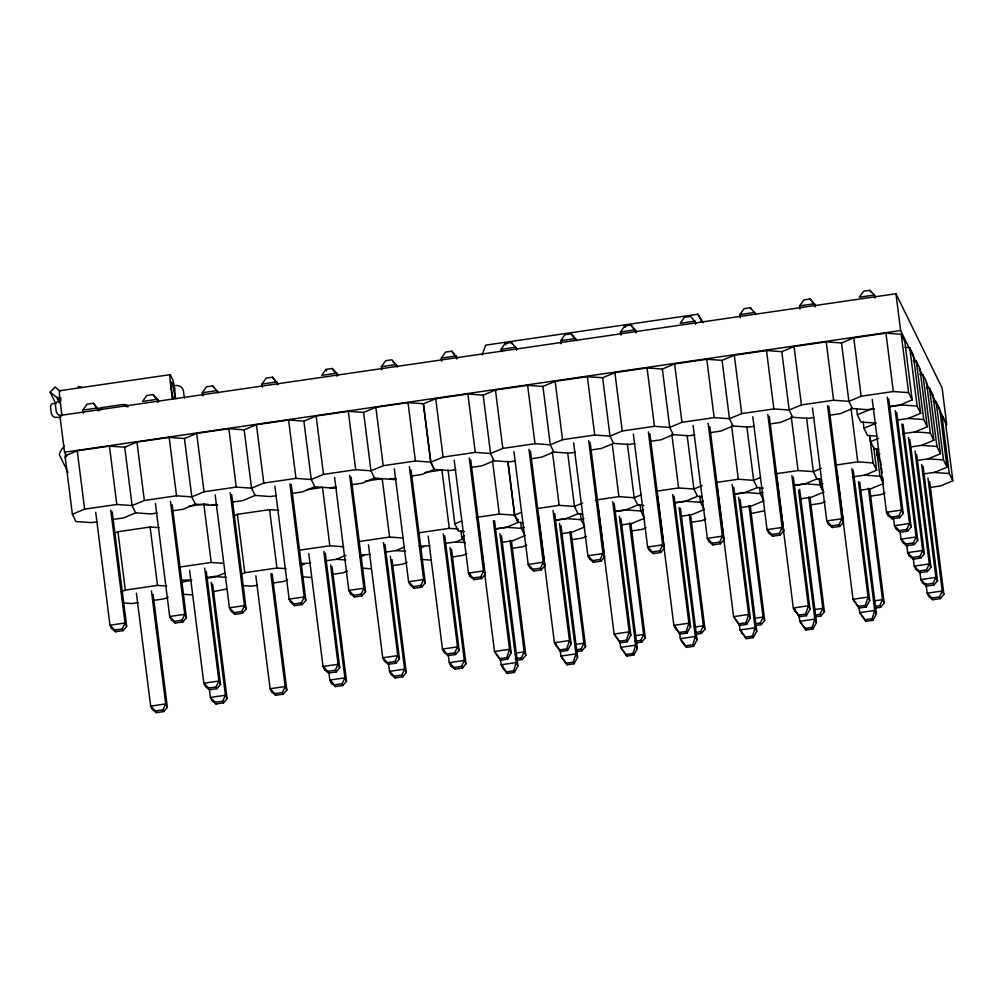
<?xml version="1.0" encoding="UTF-8"?>
<svg xmlns="http://www.w3.org/2000/svg" width="1003" height="1003" viewBox="0 0 1003 1003"><rect width="100%" height="100%" fill="white"/><g stroke="black" fill="none" stroke-linecap="round" stroke-linejoin="round"><path stroke-width="1.5" d="M500.585 660.099L501.174 664.751L502.842 668.148L507.292 673.477L514.389 672.436L513.611 670.844L516.219 662.569L499.933 533.671M560.113 649.844L560.89 656.062L567.008 664.776L574.105 663.748L573.327 662.143L575.948 653.868L559.461 523.416M619.829 641.155L620.619 647.361L626.737 656.087L633.833 655.047L633.043 653.455L635.664 645.18L619.378 516.282M679.746 634.009L680.335 638.673L681.99 642.058L686.453 647.386L693.549 646.358L692.76 644.753L695.38 636.479L679.094 507.581M739.274 623.766L740.051 629.972L746.169 638.698L753.266 637.657L752.488 636.065L755.096 627.778L738.622 497.338M798.99 615.065L799.767 621.283L805.885 629.997L812.982 628.969L812.204 627.364L814.825 619.089L798.538 490.191M858.907 606.414L859.696 612.62L865.815 621.346L872.911 620.318L872.134 618.713L874.741 610.438L858.455 481.54M483.947 567.848L494.504 651.499L500.51 660.262L507.606 659.222L506.828 657.629L509.562 649.305L493.313 520.733M538.185 514.175L554.421 642.747L560.426 651.511L567.522 650.483L566.733 648.878L569.466 640.553L553.029 510.427M597.901 505.474L614.137 634.046L620.142 642.823L627.239 641.782L626.461 640.19L629.194 631.865L612.745 501.738M657.429 495.231L673.866 625.358L679.858 634.122L686.955 633.094L686.177 631.489L688.911 623.164L672.662 494.592M717.145 486.543L733.582 616.657L739.587 625.433L746.683 624.393L745.893 622.788L748.627 614.463L732.19 484.349M776.861 477.842L793.298 607.968L799.303 616.732L806.399 615.704L805.622 614.099L808.343 605.774L791.906 475.648M836.978 472.25L853.014 599.267L859.019 608.031L866.116 607.003L865.338 605.398L868.071 597.073L851.823 468.501M60.656 397.815L60.707 400.937M482.104 354.824L485.728 345.132L697.988 314.227L703.178 322.64M95.711 512.257L109.979 625.195L111.646 628.593L115.558 631.752L123.093 630.649L122.253 628.956L125.024 623.013L110.756 510.063M155.427 503.556L169.695 616.506L171.363 619.904L175.287 623.051L182.809 621.96L181.982 620.255L184.753 614.312L170.485 501.375M136.395 593.174L150.663 706.125L152.331 709.51L156.255 712.669L163.777 711.578L162.937 709.873L165.708 703.93L151.44 590.993M215.156 494.868L229.424 607.805L231.079 611.203L235.003 614.363L242.525 613.259L241.698 611.567L244.469 605.624L230.201 492.674M189.58 570.256L203.847 683.206L205.515 686.591L209.439 689.751L216.961 688.66L216.134 686.955L218.905 681.012L204.637 568.062M209.213 688.146L210.392 697.424L212.047 700.821L215.971 703.981L223.493 702.877L222.666 701.185L225.437 695.242L211.169 582.292M274.872 486.167L289.14 599.117L290.807 602.502L294.719 605.662L302.242 604.571L301.414 602.866L304.185 596.923L289.917 483.985M255.84 575.785L270.108 688.735L271.763 692.12L275.687 695.28L283.21 694.189L282.382 692.484L285.153 686.541L270.885 573.603M334.588 477.478L348.856 590.416L350.523 593.814L354.448 596.973L361.97 595.87L361.13 594.177L363.901 588.234L349.633 475.284M308.761 553.531L323.029 666.468L324.684 669.866L328.608 673.026L336.13 671.922L335.303 670.23L338.074 664.287L323.806 551.337M328.846 672.298L329.824 680.034L331.491 683.432L335.403 686.579L342.938 685.488L342.098 683.795L344.869 677.852L330.601 564.902M394.317 468.777L408.585 581.727L410.24 585.113L414.164 588.272L421.686 587.181L420.859 585.476L423.63 579.533L409.362 466.596M368.477 544.83L382.745 657.78L384.412 661.178L388.337 664.325L395.859 663.234L395.019 661.529L397.79 655.586L383.522 542.648M388.562 663.61L389.54 671.346L391.208 674.731L395.132 677.89L402.654 676.799L401.827 675.094L404.598 669.151L390.33 556.201M454.183 460.176L468.451 573.127L470.119 576.512L474.043 579.671L481.565 578.581L480.738 576.875L483.509 570.933L469.241 457.995M428.193 536.141L442.473 649.079L444.128 652.477L448.053 655.636L455.575 654.533L454.748 652.84L457.518 646.897L443.251 533.947M448.291 654.909L449.269 662.644L450.924 666.042L454.848 669.189L462.37 668.098L461.543 666.406L464.314 660.45L450.046 547.513M513.912 451.488L528.18 564.426L529.835 567.823L533.759 570.983L541.281 569.88L540.454 568.187L543.225 562.244L528.957 449.294M517.736 660.162L522.25 659.498L521.422 657.805L524.193 651.85L510.113 540.454M573.628 442.787L587.896 555.737L589.563 559.122L593.475 562.282L600.998 561.191L600.17 559.486L602.941 553.543L588.673 440.605M575.948 651.674L581.966 650.809L581.138 649.104L583.909 643.161L569.842 531.766M633.344 434.098L647.612 547.036L649.28 550.434L653.204 553.581L660.726 552.49L659.886 550.797L662.657 544.855L648.389 431.904M635.664 642.986L641.694 642.108L640.854 640.415L643.625 634.46L629.558 523.064M693.073 425.397L707.341 538.348L708.996 541.733L712.92 544.892L720.442 543.802L719.615 542.096L722.386 536.154L708.118 423.203M695.392 634.285L701.41 633.42L700.583 631.714L703.354 625.772L689.274 514.376M752.789 416.709L767.057 529.647L768.712 533.044L772.636 536.191L780.158 535.101L779.331 533.408L782.102 527.453L767.834 414.515M755.109 625.596L761.127 624.719L760.299 623.026L763.07 617.071L748.99 505.675M812.505 408.008L826.773 520.958L828.44 524.343L832.352 527.503L839.887 526.412L839.047 524.707L841.818 518.764L827.55 405.814M814.825 616.895L820.843 616.03L820.015 614.325L822.786 608.382L808.719 496.986M872.221 399.319L886.489 512.257L888.156 515.655L892.081 518.802L899.603 517.711L898.776 516.018L901.547 510.063L887.279 397.125M893.485 517.962L894.463 525.697L896.118 529.095L900.042 532.254L907.565 531.151L906.737 529.459L909.508 523.516L895.24 410.566M874.553 608.207L880.571 607.329L879.731 605.636L882.502 599.681L868.435 488.285M900.08 531.427L901.058 539.163L902.713 542.56L906.637 545.72L914.159 544.616L913.332 542.924L916.103 536.981L901.835 424.031M906.674 544.905L907.652 552.64L909.307 556.026L913.231 559.185L920.754 558.094L919.927 556.389L922.697 550.446L908.43 437.496M913.269 558.37L914.247 566.106L915.902 569.503L919.826 572.65L927.349 571.56L926.521 569.854L929.292 563.912L915.024 450.974M919.864 571.835L920.842 579.571L922.497 582.969L926.421 586.116L933.943 585.025L933.116 583.332L935.887 577.377L921.619 464.439M926.007 583.896L927.186 593.187L928.841 596.572L932.765 599.731L940.287 598.628L939.46 596.935L942.231 590.993L927.963 478.042M514.389 672.436L517.887 665.954L501.45 535.84M574.105 663.748L577.603 657.266L560.965 525.597M633.833 655.047L637.319 648.565L620.882 518.451M693.549 646.358L697.047 639.876L680.41 508.208M753.266 637.657L756.764 631.175L740.126 499.507M812.982 628.969L816.48 622.487L799.654 489.263M872.911 620.318L876.409 613.823L859.772 482.155M507.606 659.222L511.217 652.69L494.542 520.695M567.522 650.483L571.133 643.951L554.646 513.498M627.239 641.782L630.849 635.25L614.175 503.243M686.955 633.094L690.565 626.562L674.091 496.109M746.683 624.393L750.294 617.861L733.807 487.408M806.399 615.704L810.01 609.172L793.335 477.165M866.116 607.003L869.726 600.471L853.252 470.018M262.36 387.145L261.971 384.061L266.221 378.106L272.515 377.191L278.132 384.124M337.133 376.263L336.745 373.166L332.231 368.49L325.95 369.405L321.687 375.36L336.745 373.166L337.848 375.435M381.804 369.756L381.416 366.672L385.666 360.716L391.947 359.801L397.564 366.734M441.684 361.155L441.282 358.071L445.545 352.116L451.826 351.2L457.443 358.134M502.114 351.639L501.011 349.37L505.261 343.415L511.543 342.499L517.159 349.445M561.116 343.766L560.727 340.681L564.977 334.726L571.271 333.811L576.888 340.744M636.604 332.056L630.987 325.11L624.706 326.025L620.443 331.98L620.832 335.077M740.277 317.688L739.888 314.591L744.138 308.636L750.42 307.72L756.036 314.666M799.993 308.987L799.604 305.902L803.854 299.935L810.148 299.019L815.765 305.965M64.179 445.921L61.396 449.871A4.764 0.99 -60 0 0 59.44 454.948L64.856 466.031A4.764 0.99 -60 0 0 65.458 466.019M123.093 630.649L126.691 626.399L112.223 511.906M182.809 621.96L186.408 617.71L172.14 504.76M242.525 613.259L246.124 609.009L231.668 494.517M163.777 711.578L167.376 707.328L153.108 594.378M216.961 688.66L220.56 684.41L206.292 571.459M302.242 604.571L305.852 600.321L291.196 484.273M223.493 702.877L227.092 698.627L212.636 584.135M361.97 595.87L365.568 591.62L351.1 477.127M283.21 694.189L286.82 689.939L272.152 573.892M336.13 671.922L339.741 667.672L325.273 553.18M421.686 587.181L425.285 582.931L411.017 469.981M342.938 685.488L346.536 681.238L332.068 566.745M395.859 663.234L399.457 658.984L384.989 544.491M481.565 578.581L485.164 574.33L470.708 459.838M402.654 676.799L406.253 672.549L391.985 559.599M455.575 654.533L459.173 650.283L444.718 535.79M541.281 569.88L544.88 565.629L530.424 451.137M462.37 668.098L465.969 663.848L451.513 549.356M600.998 561.191L604.608 556.941L590.14 442.448M522.25 659.498L525.848 655.247L511.392 540.755M660.726 552.49L664.325 548.24L649.856 433.747M581.966 650.809L585.576 646.559L571.108 532.066M720.442 543.802L724.041 539.551L709.773 426.601M641.694 642.108L645.293 637.858L630.824 523.365M780.158 535.101L783.769 530.85L769.301 416.358M701.41 633.42L705.009 629.169L690.741 516.219M839.887 526.412L843.485 522.162L828.829 406.115M761.127 624.719L764.725 620.468L750.269 505.976M899.603 517.711L903.201 513.461L888.733 398.968M820.843 616.03L824.453 611.78L809.985 497.287M907.565 531.151L911.163 526.901L896.707 412.409M914.159 544.616L917.758 540.366L903.101 424.332M920.754 558.094L924.352 553.844L909.897 439.352M880.571 607.329L884.17 603.079L869.701 488.586M927.349 571.56L930.947 567.309L916.679 454.359M933.943 585.025L937.542 580.775L923.086 466.282M940.287 598.628L943.886 594.39L929.618 481.44M55.591 403.331L50.15 392.11L55.115 386.995L59.929 391.07A13.102 1.016 81.7 0 0 60.092 400.786L61.985 415.731L60.08 415.518A4.764 3.235 69.9 0 1 56.093 410.54L55.516 405.952A4.764 3.235 69.9 0 1 58.337 401.727L60.243 401.94M97.554 409.475L101.428 407.644L123.056 404.497L127.256 405.149L128.033 406.742L123.833 406.09M411.268 476.036L422 474.469L434.249 469.366L430.701 462.107L423.316 403.733L408.033 402.629L375.849 407.318L363.6 412.421L348.317 411.33L316.133 416.007L303.884 421.122L288.588 420.019L256.417 424.708L244.168 429.811L228.872 428.72L196.688 433.396L184.439 438.512L169.156 437.408L136.972 442.097L124.723 447.2L109.44 446.109L77.256 450.786L65.007 455.901L72.379 514.276L75.927 521.535L91.223 522.626L97.354 521.736M72.379 514.276L84.628 509.16L116.812 504.471L132.095 505.575L144.344 500.472L176.528 495.783L191.824 496.886L204.06 491.771L236.244 487.082L251.54 488.185L263.789 483.082L295.973 478.393L311.256 479.497L323.505 474.381L355.689 469.692L370.972 470.796L383.221 465.693L415.405 461.004L430.701 462.107M157.07 513.047L150.939 513.937L135.656 512.834L123.407 517.949L112.675 519.504M889.185 406.566L899.917 405.011L912.166 399.896L904.794 341.521L901.233 334.262L885.95 333.172L853.766 337.848L841.517 342.963L826.221 341.86L794.05 346.549L781.801 351.652L766.505 350.561L734.321 355.238L722.072 360.353L706.789 359.25L674.605 363.939L662.356 369.041L647.073 367.951L614.889 372.627L602.64 377.742L587.344 376.639L555.173 381.328L542.924 386.431L527.628 385.34L495.444 390.017L483.195 395.132L467.912 394.029L435.728 398.718L423.479 403.82L430.851 462.195L434.412 469.454L449.695 470.557L455.826 469.667M115.22 532.844L117.94 531.715L150.124 527.026L159.289 527.691M216.786 504.346L210.655 505.236L195.372 504.145L183.123 509.248L172.391 510.815M276.515 495.658L270.384 496.548L255.088 495.444L242.839 500.56L232.119 502.114M234.652 515.454L237.372 514.326L269.556 509.637L278.734 510.301M336.243 488.373L314.817 486.756L302.567 491.859L291.835 493.426M395.959 479.672L374.533 478.055L362.284 483.17L351.551 484.725M430.851 462.195L443.1 457.092L475.284 452.403L490.567 453.506L502.816 448.391L535 443.702L550.296 444.805L562.545 439.703L594.716 435.014L610.012 436.117L622.261 431.002L654.445 426.313L669.728 427.416L681.977 422.313L714.161 417.624L729.457 418.727L741.706 413.612L773.877 408.923L789.173 410.026L801.422 404.924L833.606 400.235L848.889 401.338L861.138 396.223L893.322 391.534L908.605 392.637L912.166 399.896M121.225 591.795L125.312 590.09L157.496 585.401L166.674 586.065M180.954 583.094L185.028 581.389L191.159 580.499M224.609 573.102L217.801 575.935L205.552 577.728M515.542 460.966L509.411 461.856L494.128 460.766L481.879 465.868L471.147 467.436M168.165 597.161L164.091 598.866L153.359 600.433M240.67 574.393L244.757 572.7L276.928 568.011L286.106 568.676M575.271 452.278L569.14 453.168L553.844 452.065L541.595 457.18L530.875 458.735M226.528 589.037L213.075 591.732M301.753 565.14L304.473 563.999M634.987 443.577L628.856 444.467L613.56 443.376L601.311 448.479L590.591 450.046M336.444 559.223L345.972 555.248M287.61 579.772L283.523 581.477L272.803 583.044M360.115 557.004L364.189 555.311M464.502 531.577L458.384 531.126L454.835 523.879L461.643 521.033M694.703 434.888L688.572 435.778L673.289 434.675L661.04 439.79L650.308 441.345M347.326 571.083L343.252 572.788L332.52 574.343M396.172 550.522L404.334 547.111M421.185 547.751L423.905 546.61M464.665 543.124L461.693 537.069L464.414 535.941M522.889 522.713L518.3 522.387L514.752 515.128L521.547 512.282M754.419 426.187L748.301 427.077L733.005 425.974L720.756 431.089L710.024 432.657M455.889 541.833L462.696 538.987M407.055 562.382L402.968 564.087L392.236 565.654M517.724 519.366L518.112 522.438L505.863 527.553L495.131 529.108M524.143 527.239L521.422 528.38L506.126 527.277L495.407 528.844M582.63 503.03L574.468 506.427L559.173 505.336L537.721 508.458M814.148 417.499L808.017 418.389L792.721 417.286L780.472 422.401L769.752 423.956M466.771 553.694L462.684 555.399L451.964 556.953M582.605 514.025L578.016 513.686L565.767 518.802L555.048 520.356M583.859 518.551L581.138 519.679L565.842 518.576L555.123 520.143M640.992 494.893L634.184 497.739L618.901 496.635L595.907 499.983M873.864 408.798L867.733 409.688L852.45 408.585L840.201 413.7L829.468 415.267M526.65 545.093L522.563 546.798L511.831 548.353M643.863 505.437L637.745 504.998L625.496 510.101L614.764 511.668M876.71 436.155L867.532 435.49L863.984 428.231L876.233 423.128L860.938 422.025L857.389 414.766L869.639 409.65L874.227 408.986M643.575 509.85L640.854 510.991L625.571 509.888L614.839 511.442M702.075 485.64L693.913 489.038L678.617 487.947L657.166 491.069M586.366 536.392L582.279 538.097L571.56 539.664M702.05 496.635L697.461 496.297L685.212 501.412L674.48 502.967M703.304 501.161L700.57 502.29L685.287 501.187L674.555 502.754M760.437 477.503L753.629 480.349L738.333 479.246L716.882 482.368M646.082 527.703L642.008 529.408L631.276 530.963M897.685 420.006L908.405 418.439L920.654 413.324L913.282 354.962L909.734 347.702L905.145 347.364M763.296 488.047L757.177 487.608L744.928 492.711L734.209 494.278M878.716 449.294L874.127 448.955L870.579 441.696L878.741 438.298M763.02 492.46L760.299 493.601L745.003 492.498L734.284 494.053M821.507 468.251L813.345 471.648L798.062 470.557L775.068 473.892M705.811 519.002L701.724 520.707L690.992 522.275M902.75 433.697L914.999 431.904L927.248 426.802L919.876 368.427L916.328 361.168L913.269 360.942M821.482 479.233L816.906 478.907L804.657 484.023L793.925 485.577M880.132 461.217L877.174 455.174L879.894 454.033M823.776 492.197L820.216 484.938L822.949 483.81M764.161 510.878L750.72 513.574M910.874 446.937L921.594 445.37L933.843 440.267L926.471 381.892L922.923 374.633L919.864 374.42M864.373 475.322L876.622 470.219L873.713 447.175M825.243 501.613L821.156 503.318L810.437 504.885M917.469 460.402L928.189 458.847L940.438 453.732L933.066 395.358L929.518 388.098L926.459 387.885M883.493 483.509L871.243 488.611L860.524 490.179M884.959 492.924L880.885 494.617L870.153 496.184M933.053 401.35L936.112 401.576L939.661 408.823L947.033 467.197L934.783 472.313L922.534 474.093M952.85 480.813L949.302 473.566L941.917 415.192L945.478 422.451L952.85 480.813L940.601 485.928L929.869 487.496M102.206 409.237L100.137 409.863L99.347 408.271M59.616 390.744L170.121 374.658M98.971 410.214L93.354 403.269L87.073 404.184L82.81 410.139L83.199 413.236M157.972 402.353L157.584 399.257L153.07 394.58L146.789 395.495L142.539 401.451L157.584 399.257L158.687 401.513M218.403 392.825L212.786 385.879L206.505 386.794L202.255 392.75L202.644 395.846M874.766 298.104L874.378 295.007L869.864 290.331L863.583 291.246L859.32 297.201L874.378 295.007L875.481 297.277M217.3 390.556L202.255 392.75L203.358 395.019M261.971 384.061L277.016 381.867L277.405 384.964M381.416 366.672L396.461 364.478M441.282 358.071L456.34 355.877L456.729 358.974M501.011 349.37L516.056 347.176L516.445 350.273M560.727 340.681L575.772 338.487M739.888 314.591L754.933 312.397M799.604 305.902L814.649 303.708L815.05 306.805M926.095 382.582L946.757 424.796L942.118 388.023L895.955 293.741L59.879 415.48L64.531 452.24L66.587 456.465M64.531 452.24L900.606 330.514L917.82 365.694M188.514 506.327L203.835 504.095L208.423 504.434M307.156 489.614L322.477 487.383L329.849 545.757L343.615 546.748M365.343 481.139L382.206 478.682L389.578 537.056L403.331 538.047M425.059 472.438L441.922 469.993L449.294 528.355L458.471 529.02M330.1 487.847L336.231 486.956M389.816 479.158L395.947 478.268M889.561 406.754L901.822 404.974L917.106 406.077L920.654 413.324M476.275 517.423L499.268 514.075L514.552 515.178L518.112 522.438M836.326 464.978L857.778 461.856L873.061 462.96L876.622 470.219M179.036 567.159L211.207 562.47L223.443 563.347M299.207 550.208L329.849 545.757M358.924 541.52L389.578 537.056M418.64 532.819L449.294 528.355M794 485.364L804.732 483.797L820.015 484.9L823.576 492.16L811.327 497.275L800.595 498.83M852.387 476.926L864.649 475.146L879.944 476.249L882.903 482.293M191.761 579.734L181.041 580.298M206.48 578.267L217.212 576.7L226.39 577.364M310.604 563.109L299.684 563.573M325.724 560.777L336.657 559.31L345.822 559.975M370.32 554.408L360.93 554.985M385.44 552.089L396.373 550.622L405.551 551.286M430.036 545.72L419.116 546.184M445.156 543.388L456.089 541.921L465.267 542.585M502.001 542.31L512.721 540.742L524.97 535.64L521.422 528.38L520.645 522.237M561.718 533.609L572.437 532.054L584.686 526.939L581.138 519.679L580.361 513.536M621.434 524.92L632.166 523.353L644.415 518.25L640.854 510.991L640.077 504.848M681.15 516.219L691.882 514.664L704.131 509.549L700.57 502.29L699.806 496.146M740.878 507.531L751.598 505.963L763.847 500.861L760.299 493.601L759.522 487.458M138.038 602.665L131.907 603.555L122.73 602.891M257.483 585.276L251.352 586.166L242.174 585.501M126.691 626.399L125.024 623.013L109.979 625.195L114.731 630.047L122.253 628.956M186.408 617.71L184.753 614.312L169.695 616.506L174.447 621.358L181.982 620.255M246.124 609.009L244.469 605.624L229.424 607.805L234.175 612.657L241.698 611.567M305.852 600.321L304.185 596.923L289.14 599.117L293.892 603.969L301.414 602.866M365.568 591.62L363.901 588.234L348.856 590.416L353.608 595.268L361.13 594.177M425.285 582.931L423.63 579.533L408.585 581.727L413.336 586.579L420.859 585.476M485.164 574.33L483.509 570.933L468.451 573.127L473.203 577.979L480.738 576.875M544.88 565.629L543.225 562.244L528.18 564.426L532.932 569.278L540.454 568.187M604.608 556.941L602.941 553.543L587.896 555.737L592.648 560.589L600.17 559.486M664.325 548.24L662.657 544.855L647.612 547.036L652.364 551.888L659.886 550.797M724.041 539.551L722.386 536.154L707.341 538.348L712.092 543.2L719.615 542.096M783.769 530.85L782.102 527.453L767.057 529.647L771.808 534.499L779.331 533.408M843.485 522.162L841.818 518.764L826.773 520.958L831.525 525.81L839.047 524.707M903.201 513.461L901.547 510.063L886.489 512.257L891.241 517.109L898.776 516.018M911.163 526.901L909.508 523.516L894.463 525.697L899.215 530.549L906.737 529.459M917.758 540.366L916.103 536.981L901.058 539.163L905.809 544.015L913.332 542.924M924.352 553.844L922.697 550.446L907.652 552.64L912.404 557.492L919.927 556.389M930.947 567.309L929.292 563.912L914.247 566.106L918.999 570.958L926.521 569.854M220.56 684.41L218.905 681.012L203.847 683.206L208.599 688.058L216.134 686.955M339.741 667.672L338.074 664.287L323.029 666.468L327.78 671.32L335.303 670.23M399.457 658.984L397.79 655.586L382.745 657.78L387.497 662.632L395.019 661.529M459.173 650.283L457.518 646.897L442.473 649.079L447.225 653.931L454.748 652.84M937.542 580.775L935.887 577.377L920.842 579.571L925.593 584.423L933.116 583.332M516.67 652.953L524.193 651.85L525.848 655.247M574.882 644.478L583.909 643.161L585.576 646.559M636.103 635.563L643.625 634.46L645.293 637.858M694.314 627.088L703.354 625.772L705.009 629.169M754.043 618.387L763.07 617.071L764.725 620.468M813.759 609.699L822.786 608.382L824.453 611.78M873.475 600.998L882.502 599.681L884.17 603.079M511.217 652.69L509.562 649.305L494.504 651.499L499.732 658.658L506.828 657.629M571.133 643.951L569.466 640.553L554.421 642.747L559.636 649.906L566.733 648.878M630.849 635.25L629.194 631.865L614.137 634.046L619.365 641.218L626.461 640.19M690.565 626.562L688.911 623.164L673.866 625.358L679.081 632.517L686.177 631.489M750.294 617.861L748.627 614.463L733.582 616.657L738.797 623.828L745.893 622.788M810.01 609.172L808.343 605.774L793.298 607.968L798.526 615.127L805.622 614.099M869.726 600.471L868.071 597.073L853.014 599.267L858.242 606.439L865.338 605.398M167.376 707.328L165.708 703.93L150.663 706.125L155.415 710.977L162.937 709.873M227.092 698.627L225.437 695.242L210.392 697.424L215.143 702.276L222.666 701.185M286.82 689.939L285.153 686.541L270.108 688.735L274.86 693.587L282.382 692.484M346.536 681.238L344.869 677.852L329.824 680.034L334.576 684.886L342.098 683.795M406.253 672.549L404.598 669.151L389.54 671.346L394.292 676.198L401.827 675.094M465.969 663.848L464.314 660.45L449.269 662.644L454.02 667.496L461.543 666.406M515.404 658.683L521.422 657.805M576.625 649.768L581.138 649.104M634.836 641.293L640.854 640.415M696.057 632.379L700.583 631.714M755.786 623.678L760.299 623.026M815.502 614.989L820.015 614.325M875.218 606.288L879.731 605.636M943.886 594.39L942.231 590.993L927.186 593.187L931.937 598.039L939.46 596.935M517.887 665.954L516.219 662.569L501.174 664.751L506.502 671.872L513.611 670.844M577.603 657.266L575.948 653.868L560.89 656.062L566.231 663.184L573.327 662.143M637.319 648.565L635.664 645.18L620.619 647.361L625.947 654.483L633.043 653.455M697.047 639.876L695.38 636.479L680.335 638.673L685.663 645.794L692.76 644.753M756.764 631.175L755.096 627.778L740.051 629.972L745.392 637.093L752.488 636.065M816.48 622.487L814.825 619.089L799.767 621.283L805.108 628.405L812.204 627.364M876.409 613.823L874.741 610.438L859.696 612.62L865.037 619.741L872.134 618.713M60.656 417.561L55.152 417.323A4.764 3.235 69.9 0 1 51.166 412.346L50.589 407.757A4.764 3.235 69.9 0 1 53.41 403.532L55.391 403.758M50.15 392.11L56.695 397.376L60.681 397.978M908.405 418.439L923.7 419.542L927.248 426.802M914.999 431.904L930.295 433.008L933.843 440.267M921.594 445.37L936.89 446.473L940.438 453.732M928.189 458.847L943.484 459.938L947.033 467.197M934.006 472.463L949.302 473.566M211.483 504.647L217.601 505.086M421.335 559.423L430.5 560.075M361.607 568.112L370.784 568.776M301.89 576.813L311.068 577.465M182.458 594.202L191.623 594.854M814.486 304.874L810.148 299.019M636.241 332.068L630.987 325.11M574.694 338.55L571.271 333.811M454.346 354.836L451.826 351.2M392.649 361.218L397.213 366.759M334.751 372.126L332.231 368.49M276.853 383.046L272.515 377.191M155.59 398.216L153.07 394.58M98.607 410.24L93.354 403.269M919.199 368.502L922.647 375.548M869.864 290.331L870.554 291.748M852.45 408.585L848.889 401.338L841.517 342.963M899.215 530.549L900.042 532.254M905.809 544.015L906.637 545.72M912.404 557.492L913.231 559.185M918.999 570.958L919.826 572.65M925.593 584.423L926.421 586.116M931.937 598.039L932.765 599.731M891.241 517.109L892.081 518.802M750.42 307.72L751.122 309.137M792.721 417.286L789.173 410.026L781.801 351.652M816.906 478.907L813.345 471.648L806.55 417.887M831.525 525.81L832.352 527.503M865.037 619.741L865.815 621.346M858.242 606.439L859.019 608.031M697.988 314.227L702.012 322.464M696.32 323.355L690.703 316.421L684.422 317.324L680.172 323.292L695.217 321.098L695.606 324.195M733.005 425.974L729.457 418.727L722.072 360.353M757.177 487.608L753.629 480.349L746.834 426.588M771.808 534.499L772.636 536.191M805.108 628.405L805.885 629.997M798.526 615.127L799.303 616.732M624.706 326.025L625.396 327.442M673.289 434.675L669.728 427.416L662.356 369.041M621.559 334.25L620.443 331.98L635.501 329.786L635.889 332.883M697.461 496.297L693.913 489.038L687.118 435.277M712.092 543.2L712.92 544.892M745.392 637.093L746.169 638.698M738.797 623.828L739.587 625.433M613.56 443.376L610.012 436.117L602.64 377.742M637.745 504.998L634.184 497.739L627.402 443.978M652.364 551.888L653.204 553.581M685.663 645.794L686.453 647.386M679.081 632.517L679.858 634.122M511.543 342.499L512.245 343.916M505.261 343.415L505.951 344.831M553.844 452.065L550.296 444.805L542.924 386.431M578.016 513.686L574.468 506.427L567.673 452.666M592.648 560.589L593.475 562.282M625.947 654.483L626.737 656.087M619.365 641.218L620.142 642.823M494.128 460.766L490.567 453.506L483.195 395.132M532.932 569.278L533.759 570.983M566.231 663.184L567.008 664.776M559.636 649.906L560.426 651.511M473.203 577.979L474.043 579.671M506.502 671.872L507.292 673.477M499.732 658.658L500.51 660.262M325.95 369.405L326.639 370.822M374.533 478.055L370.972 470.796L363.6 412.421M447.225 653.931L448.053 655.636M454.02 667.496L454.848 669.189M413.336 586.579L414.164 588.272M314.817 486.756L311.256 479.497L303.884 421.122M387.497 662.632L388.337 664.325M394.292 676.198L395.132 677.89M353.608 595.268L354.448 596.973M212.786 385.879L213.489 387.296M255.088 495.444L251.54 488.185L244.168 429.811M327.78 671.32L328.608 673.026M334.576 684.886L335.403 686.579M293.892 603.969L294.719 605.662M176.026 398.768L174.698 396.047L173.469 386.393M195.372 504.145L191.824 496.886L184.439 438.512M274.86 693.587L275.687 695.28M234.175 612.657L235.003 614.363M125.212 404.51L125.989 406.102M135.656 512.834L132.095 505.575L124.723 447.2M83.926 412.409L82.81 410.139L97.855 407.945L98.256 411.042M208.599 688.058L209.439 689.751M215.143 702.276L215.971 703.981M174.447 621.358L175.287 623.051M58.638 397.978L60.631 402.053M56.695 397.376L59.353 402.805M67.991 472.413L65.947 468.251A4.764 0.99 -60 0 1 66.311 466.332M155.415 710.977L156.255 712.669M114.731 630.047L115.558 631.752M936.112 401.576L943.484 459.938M929.518 388.098L936.89 446.473M922.923 374.633L930.295 433.008M916.328 361.168L923.7 419.542M909.734 347.702L917.106 406.077M901.233 334.262L908.605 392.637M895.955 293.741L900.606 330.514M885.95 333.172L893.322 391.534M908.919 552.941L909.307 556.026M887.768 512.558L888.156 515.655M880.772 461.994L881.161 465.066M881.549 468.15L882.139 472.752M882.715 477.365L883.104 480.437M876.446 448.604L879.944 476.249M876.396 449.031L877.174 455.174M869.802 435.553L870.579 441.696M869.576 435.302L873.061 462.96M853.766 337.848L861.138 396.223M863.207 422.087L863.984 428.231M856.612 408.622L857.389 414.766M850.983 408.096L857.778 461.856M826.221 341.86L833.606 400.235M819.438 478.795L820.216 484.938M819.238 478.757L820.015 484.9M794.05 346.549L801.422 404.924M791.267 416.784L798.062 470.557M766.505 350.561L773.877 408.923M794.564 608.257L794.965 611.354M734.321 355.238L741.706 413.612M731.551 425.485L738.333 479.246M741.317 630.273L741.718 633.369M706.789 359.25L714.161 417.624M674.605 363.939L681.977 422.313M671.822 434.174L678.617 487.947M647.073 367.951L654.445 426.313M675.132 625.646L675.52 628.743M614.889 372.627L622.261 431.002M612.294 444.404L618.901 496.635M587.344 376.639L594.716 435.014M555.173 381.328L562.545 439.703M552.39 451.563L559.173 505.336M527.628 385.34L535 443.702M555.687 643.036L556.088 646.133M517.912 519.316L518.3 522.387M507.957 461.367L514.752 515.128M507.769 461.418L514.552 515.178M495.444 390.017L502.816 448.391M492.473 460.314L499.268 514.075M502.44 665.052L502.842 668.148M467.912 394.029L475.284 452.403M478.067 521.372L478.456 524.469M478.857 527.565L479.635 533.759M480.023 536.856L480.613 541.507M481.001 544.604L481.59 549.255M481.979 552.352L482.568 557.004M482.957 560.1L483.546 564.739M469.73 573.428L470.119 576.512M460.916 530.926L461.693 537.069M448.04 470.106L454.835 523.879M435.728 398.718L443.1 457.092M450.535 662.945L450.924 666.042M408.033 402.629L415.405 461.004M375.849 407.318L383.221 465.693M348.317 411.33L355.689 469.692M350.135 590.717L350.523 593.814M316.133 416.007L323.505 474.381M331.09 680.335L331.491 683.432M324.295 666.769L324.684 669.866M288.588 420.019L295.973 478.393M269.556 509.637L276.928 568.011M256.417 424.708L263.789 483.082M228.872 428.72L236.244 487.082M237.372 514.326L244.757 572.7M196.688 433.396L204.06 491.771M203.835 504.095L211.207 562.47M184.376 398.103L183.524 391.396A7.146 6.921 -26.1 0 0 175.6 385.528M173.005 399.156C169.231 378.933 171.25 376.614 175.086 393.239A7.146 5.354 -3.2 0 1 173.82 397.251M172.403 398.993L170.598 384.701A13.102 1.016 81.7 0 1 170.435 374.984L172.992 380.287L174.81 388.5A7.146 5.354 -3.2 0 1 174.434 391.27M169.156 437.408L176.528 495.783M150.124 527.026L157.496 585.401M136.972 442.097L144.344 500.472M109.44 446.109L116.812 504.471M117.94 531.715L125.312 590.09M77.256 450.786L84.628 509.16M78.184 386.857A4.764 0.79 23.2 0 1 82.02 387.509M65.496 458.446A4.764 0.99 -60 0 1 65.559 457.381M66.286 455.512A4.764 0.99 -60 0 1 66.825 454.434M171.701 388.738A8.337 0.652 81.7 0 1 171.588 382.544"/></g></svg>
